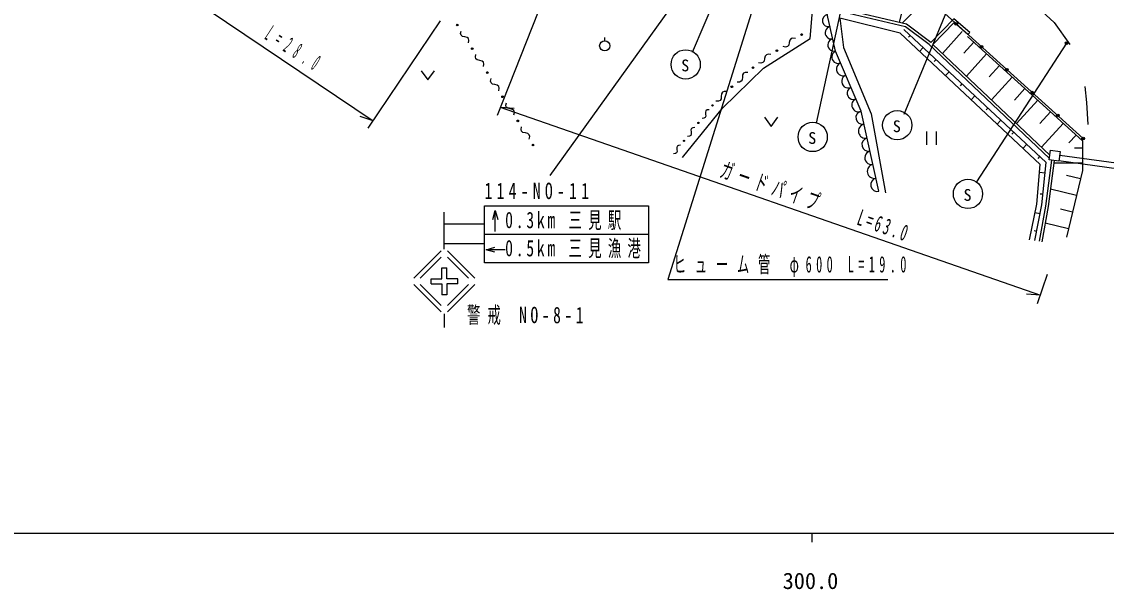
# Model space of a CAD drawing. Units: millimetres, scale not verified. Extents: x 40000 to 680000, y 20000 to 380000.
# Drawn here: x 279388 to 401018, y 198715 to 262310 of the extents above; entities that cross this region are included whole.
import ezdxf
from ezdxf.enums import TextEntityAlignment as Align

# ---------------------------------------------------------------- set-up
doc = ezdxf.new("R2010")
doc.units = ezdxf.units.MM
doc.header["$LTSCALE"] = 1000
doc.layers.add('M-BGD', color=7, linetype='Continuous', lineweight=25)
doc.layers.add('M-TTL-BAND', color=7, linetype='Continuous', lineweight=25)
doc.styles.add('ＭＳ ゴシック', font='')
doc.styles.get('ＭＳ ゴシック').set_extended_font_data('MS Gothic')

msp = doc.modelspace()

# ---------------------------------------------------------------- linework, layer by layer
at = {"layer": 'M-BGD'}
for p, q in [((360693, 275777), (338604, 245062)), ((354632, 258886), (361603, 275442)), ((372914, 271267), (368474, 250927)), ((340082, 270396), (332692, 251789)), ((293802, 268036), (318819, 251201)), ((378337, 251965), (385011, 268053)), ((378672, 265818), (377778, 262220)), ((380819, 264851), (378131, 262137)), ((318260, 250372), (326353, 262398)), ((344772, 260169), (344772, 260559)), ((379027, 260774), (378827, 260560)), ((384855, 261200), (382634, 258761)), ((398337, 248959), (385449, 260658)), ((385501, 260869), (385698, 261094)), ((380478, 259418), (380078, 258989)), ((394689, 247360), (381569, 259767)), ((386165, 260009), (385045, 258774)), ((396568, 259902), (386470, 244351)), ((381930, 258062), (381729, 257847)), ((387597, 258709), (385330, 256211)), ((383382, 256706), (382979, 256275)), ((389029, 257409), (387882, 256145)), ((390461, 256109), (388141, 253553)), ((384834, 255350), (384632, 255134)), ((391893, 254809), (390720, 253516)), ((386286, 253994), (385881, 253561)), ((393325, 253509), (390951, 250894)), ((333062, 252719), (334616, 252624)), ((333062, 252719), (393625, 231682)), ((387737, 252639), (387535, 252421)), ((394757, 252209), (393557, 250887)), ((318819, 251201), (317340, 251690)), ((389189, 251283), (388783, 250847)), ((396189, 250909), (393762, 248236)), ((380839, 250008), (380839, 248508)), ((381979, 248508), (381979, 250008)), ((390641, 249927), (390437, 249708)), ((397621, 249609), (396828, 248736)), ((392093, 248571), (391684, 248133)), ((398339, 248127), (397459, 248124)), ((393545, 247215), (393340, 246996)), ((395792, 247360), (410718, 245293)), ((398345, 246463), (395127, 246453)), ((395709, 246765), (410635, 244698)), ((394149, 245350), (393534, 245412)), ((398123, 244701), (396562, 245078)), ((397674, 242840), (394758, 243543)), ((393907, 242975), (393614, 243005)), ((326777, 236811), (326777, 240986)), ((332495, 238822), (332495, 241156)), ((393594, 240793), (393020, 240904)), ((397224, 240978), (395870, 241305)), ((331275, 239612), (326777, 239612)), ((396775, 239117), (394171, 239746)), ((349679, 238486), (331275, 238486)), ((393211, 238804), (392911, 238862)), ((326777, 237460), (331275, 237460)), ((326437, 236635), (323370, 233568)), ((327144, 236635), (330212, 233568)), ((333591, 236765), (331457, 236738)), ((324077, 233568), (326437, 235928)), ((327144, 235928), (329504, 233568)), ((326511, 233494), (326511, 234714)), ((326511, 234714), (327071, 234714)), ((393297, 230737), (394440, 234028)), ((323370, 232861), (326437, 229793)), ((324077, 232861), (326437, 230501)), ((325291, 233494), (326511, 233494)), ((325291, 232934), (325291, 233494)), ((325291, 232934), (326511, 232934)), ((326511, 232934), (326511, 231714)), ((328291, 232934), (327071, 232934)), ((327071, 232934), (327071, 231714)), ((330212, 232861), (327144, 229793)), ((327144, 230501), (329504, 232861)), ((328291, 232934), (328291, 233494)), ((327071, 231714), (326511, 231714)), ((393625, 231682), (392070, 231777)), ((326755, 229580), (326755, 228034))]:
    msp.add_line(p, q, dxfattribs=at)
for points in [[(347556, 282541), (350752, 280771), (354090, 279076), (357398, 277532), (360799, 276049), (364206, 274628), (367648, 273334), (371136, 272128), (375219, 270838), (378789, 269851), (382308, 268901), (387080, 267421), (390253, 265805), (393376, 263876), (395173, 262212), (396918, 259767)], [(343788, 280415), (346442, 279018), (351706, 276078), (357080, 273439), (362612, 271109), (368217, 269042), (373925, 267202), (379731, 265758), (381333, 264644), (398411, 249224)], [(361612, 264533), (351838, 233421), (376521, 233421)], [(353497, 247109), (357980, 252613), (362576, 257096), (367796, 260443), (368137, 264415)], [(375513, 243307), (373527, 252273), (370633, 259025), (369725, 263167)], [(394612, 247020), (381144, 259757), (378485, 261747), (370882, 263519)], [(381353, 259975), (378615, 262025), (370950, 263811)], [(377889, 261036), (371144, 262713), (371541, 259422), (374662, 251989), (376251, 243137)], [(385698, 261094), (383922, 262646), (381353, 259975)], [(385501, 260869), (383940, 262232), (381569, 259767)], [(329495, 259950), (329549, 260213), (329498, 260410), (329342, 260541), (329082, 260605), (328821, 260670), (328665, 260801), (328614, 260998), (328668, 261261)], [(366160, 260416), (365879, 260470), (365670, 260413), (365533, 260245), (365468, 259967), (365403, 259688), (365266, 259520), (365057, 259463), (364776, 259517)], [(392393, 237864), (393217, 241860), (393616, 246327), (377889, 261036)], [(393019, 237810), (393785, 241788), (394271, 246537), (378301, 261452)], [(331176, 257286), (331232, 257558), (331179, 257761), (331018, 257896), (330749, 257963), (330480, 258029), (330319, 258164), (330267, 258368), (330322, 258639)], [(363392, 258618), (363112, 258672), (362903, 258615), (362766, 258448), (362701, 258169), (362635, 257891), (362498, 257723), (362289, 257666), (362009, 257720)], [(324196, 256814), (324946, 255794), (325696, 256814)], [(332884, 254580), (332939, 254851), (332887, 255055), (332726, 255190), (332457, 255256), (332188, 255323), (332027, 255458), (331974, 255661), (332030, 255933)], [(360802, 256628), (360525, 256636), (360333, 256549), (360228, 256368), (360209, 256091), (360189, 255815), (360084, 255633), (359892, 255546), (359615, 255554)], [(358429, 254481), (358152, 254489), (357960, 254402), (357855, 254221), (357836, 253944), (357816, 253668), (357711, 253486), (357519, 253399), (357242, 253407)], [(398596, 255054), (398811, 253249), (398946, 250799)], [(334591, 251873), (334647, 252145), (334594, 252348), (334434, 252483), (334164, 252550), (333895, 252617), (333734, 252752), (333682, 252955), (333738, 253226)], [(356466, 252446), (356251, 252419), (356114, 252329), (356055, 252176), (356073, 251960), (356092, 251744), (356033, 251591), (355895, 251501), (355681, 251474)], [(362688, 251597), (363438, 250577), (364188, 251597)], [(336299, 249167), (336355, 249439), (336302, 249642), (336141, 249777), (335872, 249844), (335603, 249910), (335442, 250045), (335389, 250249), (335445, 250520)], [(354864, 250462), (354640, 250434), (354498, 250340), (354436, 250181), (354455, 249957), (354475, 249732), (354413, 249573), (354270, 249480), (354047, 249451)], [(353262, 248479), (353047, 248451), (352910, 248361), (352850, 248208), (352869, 247993), (352887, 247777), (352828, 247624), (352691, 247534), (352476, 247506)], [(398337, 248959), (398348, 245631), (396550, 238187)], [(394869, 246809), (394218, 241660), (393492, 237711)], [(395167, 246772), (394514, 241614), (393787, 237656)], [(332215, 240156), (332495, 241156), (332775, 240156)], [(332460, 236471), (331457, 236738), (332453, 237031)], [(328291, 233494), (327071, 233494), (327071, 234714)]]:
    msp.add_lwpolyline(points, dxfattribs=at)
for points in [[(394621, 246844), (394762, 247913), (395842, 247771), (395701, 246701)], [(349679, 235291), (331275, 235291), (331275, 241682), (349679, 241682)]]:
    msp.add_lwpolyline(points, close=True, dxfattribs=at)
for centre, radius in [((328241, 261937), 96), ((328241, 261937), 64), ((328241, 261937), 32), ((328241, 261937), 3), ((384179, 262074), 150), ((384179, 262074), 132), ((384179, 262074), 114), ((384179, 262074), 96), ((384179, 262074), 78), ((384179, 262074), 60), ((384179, 262074), 42), ((384179, 262074), 24), ((384179, 262074), 6), ((366852, 260865), 99), ((366852, 260865), 66), ((366852, 260865), 33), ((366852, 260865), 3), ((329909, 259295), 93), ((329909, 259295), 62), ((329909, 259295), 31), ((329909, 259295), 3), ((344772, 259599), 570), ((353848, 257525), 1641), ((364084, 259068), 99), ((364084, 259068), 66), ((364084, 259068), 33), ((387025, 259504), 150), ((387025, 259504), 132), ((387025, 259504), 114), ((387025, 259504), 96), ((387025, 259504), 78), ((387025, 259504), 60), ((387025, 259504), 42), ((387025, 259504), 24), ((387025, 259504), 6), ((396568, 259902), 150), ((396568, 259902), 90), ((396568, 259902), 30), ((364084, 259068), 3), ((331603, 256609), 96), ((331603, 256609), 64), ((331603, 256609), 32), ((361395, 257165), 96), ((361395, 257165), 64), ((361395, 257165), 32), ((361395, 257165), 3), ((389872, 256934), 150), ((389872, 256934), 132), ((389872, 256934), 114), ((389872, 256934), 96), ((389872, 256934), 78), ((389872, 256934), 60), ((389872, 256934), 42), ((389872, 256934), 24), ((389872, 256934), 6), ((331603, 256609), 3), ((359022, 255018), 96), ((359022, 255018), 64), ((359022, 255018), 32), ((359022, 255018), 3), ((392718, 254364), 150), ((392718, 254364), 132), ((392718, 254364), 114), ((392718, 254364), 96), ((392718, 254364), 78), ((392718, 254364), 60), ((392718, 254364), 42), ((392718, 254364), 24), ((392718, 254364), 6), ((333311, 253903), 96), ((333311, 253903), 64), ((333311, 253903), 32), ((333311, 253903), 3), ((356859, 252932), 75), ((356859, 252932), 50), ((356859, 252932), 25), ((356859, 252932), 2), ((377577, 250716), 1641), ((395565, 251794), 150), ((395565, 251794), 132), ((395565, 251794), 114), ((395565, 251794), 96), ((395565, 251794), 78), ((395565, 251794), 60), ((395565, 251794), 42), ((395565, 251794), 24), ((395565, 251794), 6), ((335018, 251197), 96), ((335018, 251197), 64), ((335018, 251197), 32), ((335018, 251197), 3), ((355272, 250968), 78), ((355272, 250968), 52), ((355272, 250968), 26), ((355272, 250968), 2), ((368091, 249394), 1642), ((398411, 249224), 150), ((398411, 249224), 132), ((336726, 248490), 96), ((336726, 248490), 64), ((336726, 248490), 32), ((336726, 248490), 3), ((353654, 248965), 75), ((353654, 248965), 50), ((353654, 248965), 25), ((353654, 248965), 3), ((398411, 249224), 114), ((398411, 249224), 96), ((398411, 249224), 78), ((398411, 249224), 60), ((398411, 249224), 42), ((398411, 249224), 24), ((398411, 249224), 6), ((385507, 243018), 1641)]:
    msp.add_circle(centre, radius, dxfattribs=at)
for centre, radius, start, end in [((369884, 262444), 699, 102.38663, 282.36906), ((370184, 261076), 700, 102.36905, 282.36906), ((370483, 259709), 699, 102.30655, 282.36906), ((370927, 258339), 699, 113.15555, 293.23085), ((371498, 257006), 750, 113.14847, 293.24875), ((372089, 255627), 750, 113.14847, 293.24875), ((372660, 254295), 699, 113.15555, 293.19859), ((373232, 252962), 750, 113.24875, 293.17851), ((373686, 251557), 751, 102.53708, 282.47906), ((374021, 250044), 800, 102.48996, 282.48996), ((374356, 248531), 750, 102.47906, 282.47906), ((374680, 247066), 751, 102.46259, 282.55367), ((375016, 245553), 800, 102.48996, 282.48996), ((375351, 244040), 750, 102.47906, 282.46259)]:
    msp.add_arc(centre, radius, start, end, dxfattribs=at)
at = {"layer": 'M-TTL-BAND'}
for p, q in [((40000, 205000), (579000, 205000)), ((368000, 205000), (368000, 204000))]:
    msp.add_line(p, q, dxfattribs=at)

# ---------------------------------------------------------------- texts
at = {"layer": 'M-BGD', "style": 'ＭＳ ゴシック'}
for p in [(353349, 256351), (377078, 249542), (367593, 248221), (385009, 241845)]:
    msp.add_text('S', height=1320, dxfattribs=at).set_placement(p, align=Align.BOTTOM_LEFT)
for s, width, p in [('1', 0.7, (331293, 241902)), ('1', 0.7, (332647, 241900)), ('4', 0.7, (334002, 241897)), ('N', 0.7, (336711, 241893)), ('O', 0.7, (338066, 241890)), ('1', 0.7, (340775, 241886)), ('1', 0.7, (342130, 241883)), ('-', 0.7, (335357, 241895)), ('-', 0.7, (339421, 241888)), ('0', 0.7, (333608, 238632)), ('3', 0.7, (335979, 238628)), ('k', 0.7, (337164, 238626)), ('三', 0.6, (340720, 238620)), ('見', 0.6, (342921, 238616)), ('駅', 0.6, (345123, 238612)), ('m', 0.7, (338349, 238624)), ('.', 0.7, (334793, 238630)), ('0', 0.7, (333608, 235479)), ('5', 0.7, (335979, 235474)), ('k', 0.7, (337164, 235472)), ('m', 0.7, (338349, 235470)), ('三', 0.6, (340720, 235466)), ('見', 0.6, (342921, 235462)), ('漁', 0.6, (345123, 235459)), ('港', 0.6, (347324, 235455)), ('.', 0.7, (334793, 235477)), ('警', 0.6, (329329, 227997)), ('戒', 0.6, (331615, 227993)), ('N', 0.7, (335171, 227987)), ('O', 0.7, (336441, 227984)), ('8', 0.7, (338981, 227980)), ('1', 0.7, (341521, 227976)), ('-', 0.7, (337711, 227982)), ('-', 0.7, (340251, 227978))]:
    msp.add_text(s, height=1833, dxfattribs=dict(at, width=width)).set_placement(p, align=Align.BOTTOM_LEFT)
at = {"layer": 'M-BGD', "char_height": 1833, "attachment_point": 7, "style": 'ＭＳ ゴシック'}
for s, insert, rotation in [('\\T2.75;\\W0.3;L=28.0', (306512, 260410), 327), ('\\T1.48;\\W0.55;ガードパイプ\u3000\u3000L=63.0', (357524, 244860), 340.8)]:
    msp.add_mtext(s, dxfattribs=dict(at, insert=insert, rotation=rotation))
at = {"layer": 'M-BGD', "insert": (352500, 233712), "char_height": 1833, "attachment_point": 7, "style": 'ＭＳ ゴシック'}
msp.add_mtext('\\T1.72;\\W0.55;ヒューム管\\~φ600\\~L=19.0', dxfattribs=at)
at = {"layer": 'M-TTL-BAND', "style": 'ＭＳ ゴシック'}
msp.add_text('300.0', height=1833, dxfattribs=at).set_placement((367844, 198195), align=Align.BOTTOM_CENTER)

doc.saveas('drawing.dxf')
